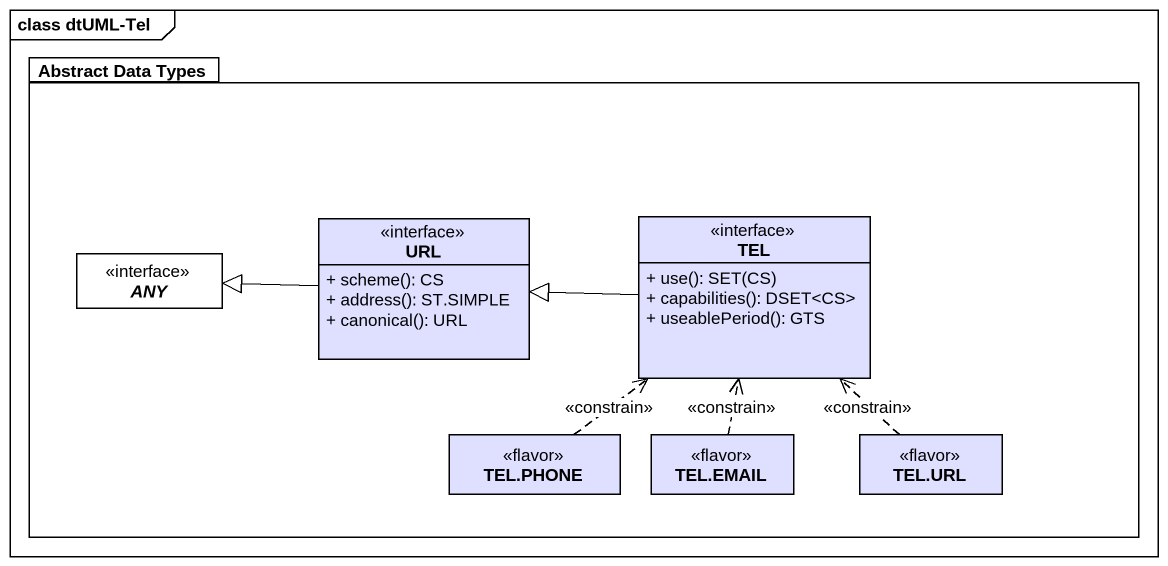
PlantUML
@startuml
mainframe class dtUML-Tel
hide circle
hide empty members
skinparam classAttributeIconSize 0
package "Abstract Data Types" as Abstract_Data_Types #FFFFFF {
  class URL <<interface>> #DFDFFF {
    + scheme(): CS
    + address(): ST.SIMPLE
    + canonical(): URL
  }
  class TEL <<interface>> #DFDFFF {
    + use(): SET(CS)
    + capabilities(): DSET<CS>
    + useablePeriod(): GTS
  }
  abstract class ANY <<interface>> #FFFFFF
  class "TEL.PHONE" as TEL_PHONE <<flavor>> #DFDFFF
  class "TEL.EMAIL" as TEL_EMAIL <<flavor>> #DFDFFF
  class "TEL.URL" as TEL_URL <<flavor>> #DFDFFF
}
URL -left-|> ANY
TEL -left-|> URL
TEL_PHONE .up.> TEL : <<constrain>>
TEL_EMAIL .up.> TEL : <<constrain>>
TEL_URL .up.> TEL : <<constrain>>
@enduml
